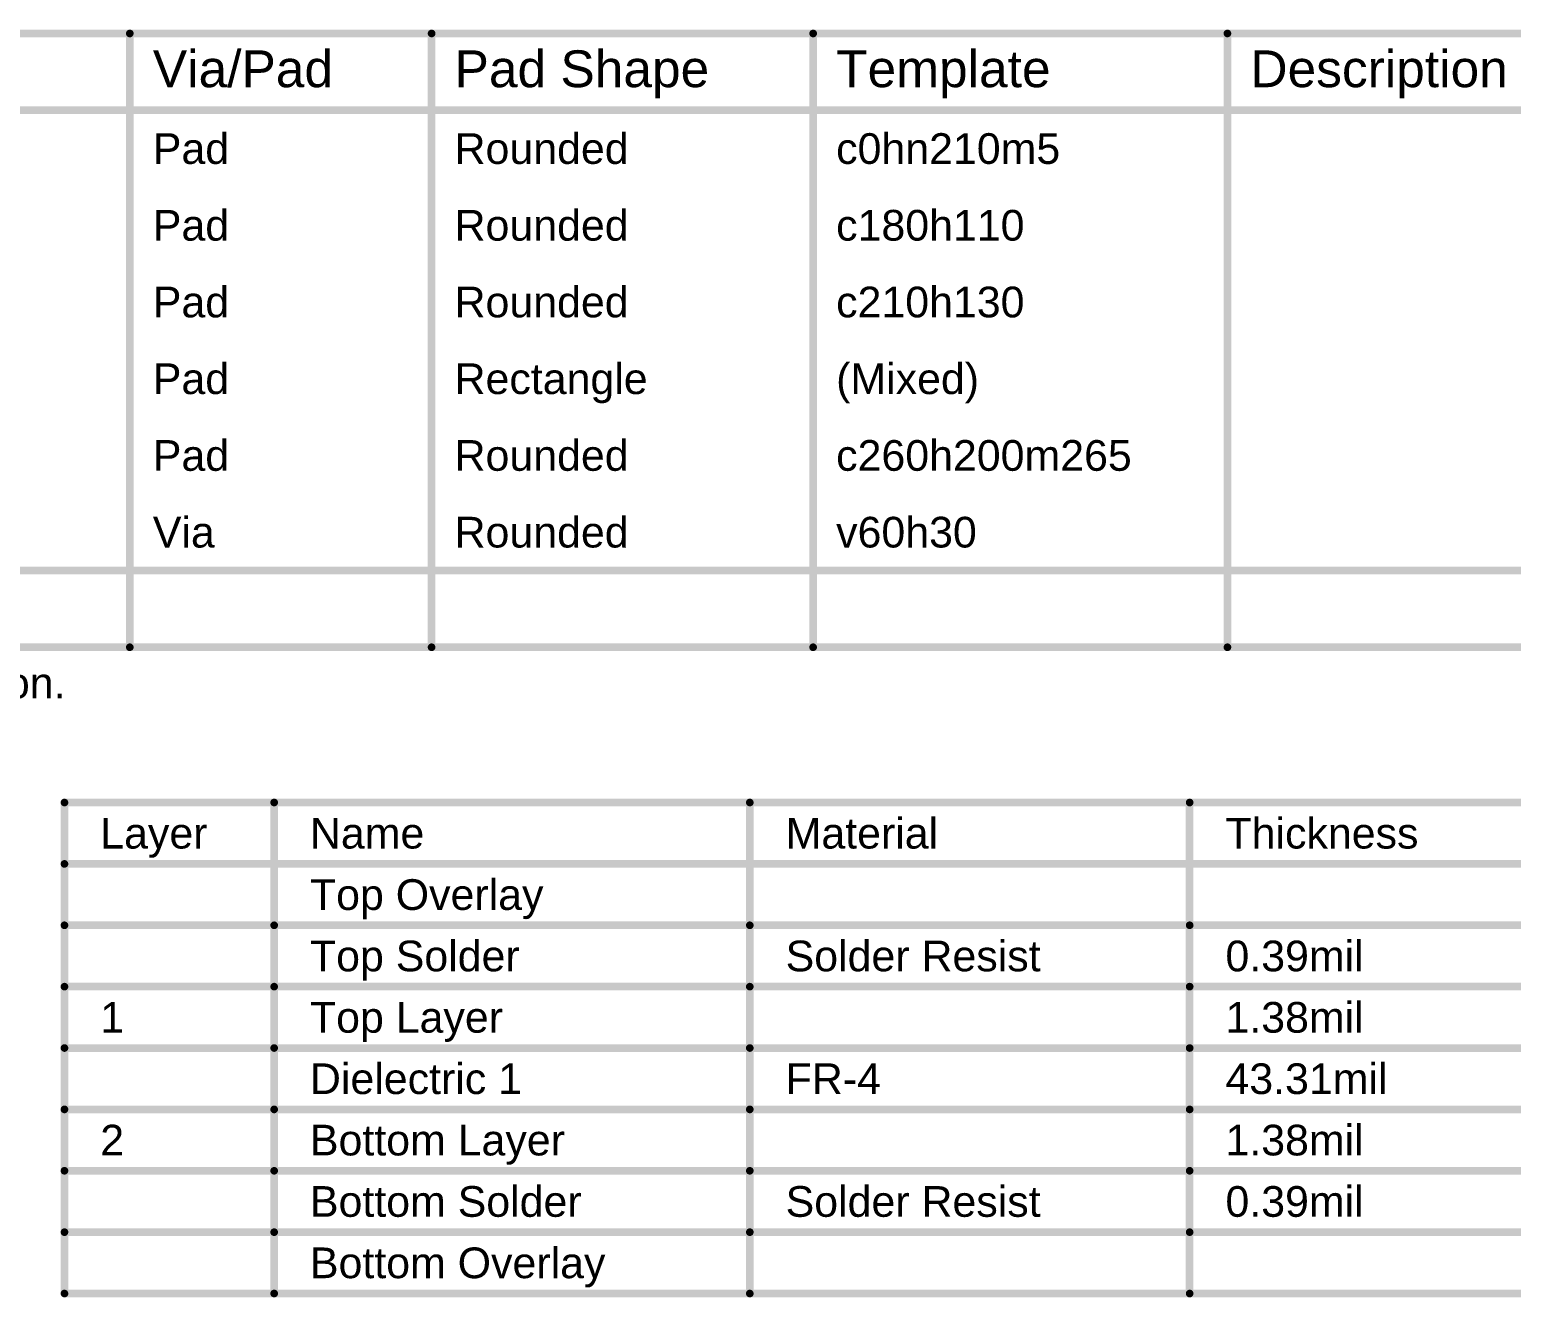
# Model space of a CAD drawing. Header units: inches. Extents: x -0.4 to 12.9, y -0.9 to 6.
# Drawn here: x 4.539 to 7.436, y 3.556 to 6.034 of the extents above; entities that cross this region are included whole.
import ezdxf

# ---------------------------------------------------------------- set-up
doc = ezdxf.new("R2010")
doc.units = ezdxf.units.IN
doc.header["$MEASUREMENT"] = 0
doc.layers.add('Drill Drawing', color=1, linetype='Continuous')
doc.layers.add('Fabrication', color=76, linetype='Continuous')
doc.styles.add('Arial', font='', dxfattribs={"height": 0.2})
doc.styles.get('Arial').set_extended_font_data('Arial')

msp = doc.modelspace()

# ---------------------------------------------------------------- linework, layer by layer
at = {"layer": 'Drill Drawing'}
for points in [[(-0.1943, 6.0269, 0.015, 0.015, 0), (12.894, 6.0269, 0.015, 0.015, 0)], [(4.7353, 4.8269, 0.015, 0.015, 0), (4.7353, 6.0269, 0.015, 0.015, 0)], [(5.3251, 4.8269, 0.015, 0.015, 0), (5.3251, 6.0269, 0.015, 0.015, 0)], [(6.0709, 4.8269, 0.015, 0.015, 0), (6.0709, 6.0269, 0.015, 0.015, 0)], [(6.8807, 4.8269, 0.015, 0.015, 0), (6.8807, 6.0269, 0.015, 0.015, 0)], [(-0.1943, 5.8769, 0.015, 0.015, 0), (12.894, 5.8769, 0.015, 0.015, 0)], [(-0.1943, 4.9769, 0.015, 0.015, 0), (12.894, 4.9769, 0.015, 0.015, 0)], [(-0.1943, 4.8269, 0.015, 0.015, 0), (12.894, 4.8269, 0.015, 0.015, 0)]]:
    msp.add_lwpolyline(points, format="xyseb", dxfattribs=at)
for points in [[(4.7315, 6.0269, 0.0075, 0.0075, 1), (4.739, 6.0269, 0.0075, 0.0075, 1)], [(5.3214, 6.0269, 0.0075, 0.0075, 1), (5.3289, 6.0269, 0.0075, 0.0075, 1)], [(6.0672, 6.0269, 0.0075, 0.0075, 1), (6.0747, 6.0269, 0.0075, 0.0075, 1)], [(6.877, 6.0269, 0.0075, 0.0075, 1), (6.8845, 6.0269, 0.0075, 0.0075, 1)], [(4.7315, 4.8269, 0.0075, 0.0075, 1), (4.739, 4.8269, 0.0075, 0.0075, 1)], [(5.3214, 4.8269, 0.0075, 0.0075, 1), (5.3289, 4.8269, 0.0075, 0.0075, 1)], [(6.0672, 4.8269, 0.0075, 0.0075, 1), (6.0747, 4.8269, 0.0075, 0.0075, 1)], [(6.877, 4.8269, 0.0075, 0.0075, 1), (6.8845, 4.8269, 0.0075, 0.0075, 1)]]:
    msp.add_lwpolyline(points, format="xyseb", close=True, dxfattribs=at)
at = {"layer": 'Fabrication'}
for points in [[(4.6075, 4.5233, 0.015, 0.015, 0), (9.1463, 4.5233, 0.015, 0.015, 0)], [(4.6075, 3.5633, 0.015, 0.015, 0), (4.6075, 4.5233, 0.015, 0.015, 0)], [(5.0174, 3.5633, 0.015, 0.015, 0), (5.0174, 4.5233, 0.015, 0.015, 0)], [(5.9472, 3.5633, 0.015, 0.015, 0), (5.9472, 4.5233, 0.015, 0.015, 0)], [(6.8069, 3.5633, 0.015, 0.015, 0), (6.8069, 4.5233, 0.015, 0.015, 0)], [(4.6075, 4.4033, 0.015, 0.015, 0), (9.1463, 4.4033, 0.015, 0.015, 0)], [(4.6075, 4.2833, 0.015, 0.015, 0), (5.0174, 4.2833, 0.015, 0.015, 0)], [(5.0174, 4.2833, 0.015, 0.015, 0), (5.9472, 4.2833, 0.015, 0.015, 0)], [(5.9472, 4.2833, 0.015, 0.015, 0), (6.8069, 4.2833, 0.015, 0.015, 0)], [(6.8069, 4.2833, 0.015, 0.015, 0), (7.4568, 4.2833, 0.015, 0.015, 0)], [(4.6075, 4.1633, 0.015, 0.015, 0), (5.0174, 4.1633, 0.015, 0.015, 0)], [(5.0174, 4.1633, 0.015, 0.015, 0), (5.9472, 4.1633, 0.015, 0.015, 0)], [(5.9472, 4.1633, 0.015, 0.015, 0), (6.8069, 4.1633, 0.015, 0.015, 0)], [(6.8069, 4.1633, 0.015, 0.015, 0), (7.4568, 4.1633, 0.015, 0.015, 0)], [(4.6075, 4.0433, 0.015, 0.015, 0), (5.0174, 4.0433, 0.015, 0.015, 0)], [(5.0174, 4.0433, 0.015, 0.015, 0), (5.9472, 4.0433, 0.015, 0.015, 0)], [(5.9472, 4.0433, 0.015, 0.015, 0), (6.8069, 4.0433, 0.015, 0.015, 0)], [(6.8069, 4.0433, 0.015, 0.015, 0), (7.4568, 4.0433, 0.015, 0.015, 0)], [(4.6075, 3.9233, 0.015, 0.015, 0), (5.0174, 3.9233, 0.015, 0.015, 0)], [(5.0174, 3.9233, 0.015, 0.015, 0), (5.9472, 3.9233, 0.015, 0.015, 0)], [(5.9472, 3.9233, 0.015, 0.015, 0), (6.8069, 3.9233, 0.015, 0.015, 0)], [(6.8069, 3.9233, 0.015, 0.015, 0), (7.4568, 3.9233, 0.015, 0.015, 0)], [(4.6075, 3.8033, 0.015, 0.015, 0), (5.0174, 3.8033, 0.015, 0.015, 0)], [(5.0174, 3.8033, 0.015, 0.015, 0), (5.9472, 3.8033, 0.015, 0.015, 0)], [(5.9472, 3.8033, 0.015, 0.015, 0), (6.8069, 3.8033, 0.015, 0.015, 0)], [(6.8069, 3.8033, 0.015, 0.015, 0), (7.4568, 3.8033, 0.015, 0.015, 0)], [(4.6075, 3.6833, 0.015, 0.015, 0), (5.0174, 3.6833, 0.015, 0.015, 0)], [(5.0174, 3.6833, 0.015, 0.015, 0), (5.9472, 3.6833, 0.015, 0.015, 0)], [(5.9472, 3.6833, 0.015, 0.015, 0), (6.8069, 3.6833, 0.015, 0.015, 0)], [(6.8069, 3.6833, 0.015, 0.015, 0), (7.4568, 3.6833, 0.015, 0.015, 0)], [(4.6075, 3.5633, 0.015, 0.015, 0), (5.0174, 3.5633, 0.015, 0.015, 0)], [(5.0174, 3.5633, 0.015, 0.015, 0), (5.9472, 3.5633, 0.015, 0.015, 0)], [(5.9472, 3.5633, 0.015, 0.015, 0), (6.8069, 3.5633, 0.015, 0.015, 0)], [(6.8069, 3.5633, 0.015, 0.015, 0), (7.4568, 3.5633, 0.015, 0.015, 0)]]:
    msp.add_lwpolyline(points, format="xyseb", dxfattribs=at)
for points in [[(4.6038, 4.5233, 0.0075, 0.0075, 1), (4.6113, 4.5233, 0.0075, 0.0075, 1)], [(4.6038, 4.5233, 0.0075, 0.0075, 1), (4.6113, 4.5233, 0.0075, 0.0075, 1)], [(5.0137, 4.5233, 0.0075, 0.0075, 1), (5.0212, 4.5233, 0.0075, 0.0075, 1)], [(5.9434, 4.5233, 0.0075, 0.0075, 1), (5.9509, 4.5233, 0.0075, 0.0075, 1)], [(6.8032, 4.5233, 0.0075, 0.0075, 1), (6.8107, 4.5233, 0.0075, 0.0075, 1)], [(4.6038, 4.4033, 0.0075, 0.0075, 1), (4.6113, 4.4033, 0.0075, 0.0075, 1)], [(4.6038, 4.2833, 0.0075, 0.0075, 1), (4.6113, 4.2833, 0.0075, 0.0075, 1)], [(5.0137, 4.2833, 0.0075, 0.0075, 1), (5.0212, 4.2833, 0.0075, 0.0075, 1)], [(5.0137, 4.2833, 0.0075, 0.0075, 1), (5.0212, 4.2833, 0.0075, 0.0075, 1)], [(5.9434, 4.2833, 0.0075, 0.0075, 1), (5.9509, 4.2833, 0.0075, 0.0075, 1)], [(5.9434, 4.2833, 0.0075, 0.0075, 1), (5.9509, 4.2833, 0.0075, 0.0075, 1)], [(6.8032, 4.2833, 0.0075, 0.0075, 1), (6.8107, 4.2833, 0.0075, 0.0075, 1)], [(6.8032, 4.2833, 0.0075, 0.0075, 1), (6.8107, 4.2833, 0.0075, 0.0075, 1)], [(4.6038, 4.1633, 0.0075, 0.0075, 1), (4.6113, 4.1633, 0.0075, 0.0075, 1)], [(5.0137, 4.1633, 0.0075, 0.0075, 1), (5.0212, 4.1633, 0.0075, 0.0075, 1)], [(5.0137, 4.1633, 0.0075, 0.0075, 1), (5.0212, 4.1633, 0.0075, 0.0075, 1)], [(5.9434, 4.1633, 0.0075, 0.0075, 1), (5.9509, 4.1633, 0.0075, 0.0075, 1)], [(5.9434, 4.1633, 0.0075, 0.0075, 1), (5.9509, 4.1633, 0.0075, 0.0075, 1)], [(6.8032, 4.1633, 0.0075, 0.0075, 1), (6.8107, 4.1633, 0.0075, 0.0075, 1)], [(6.8032, 4.1633, 0.0075, 0.0075, 1), (6.8107, 4.1633, 0.0075, 0.0075, 1)], [(4.6038, 4.0433, 0.0075, 0.0075, 1), (4.6113, 4.0433, 0.0075, 0.0075, 1)], [(5.0137, 4.0433, 0.0075, 0.0075, 1), (5.0212, 4.0433, 0.0075, 0.0075, 1)], [(5.0137, 4.0433, 0.0075, 0.0075, 1), (5.0212, 4.0433, 0.0075, 0.0075, 1)], [(5.9434, 4.0433, 0.0075, 0.0075, 1), (5.9509, 4.0433, 0.0075, 0.0075, 1)], [(5.9434, 4.0433, 0.0075, 0.0075, 1), (5.9509, 4.0433, 0.0075, 0.0075, 1)], [(6.8032, 4.0433, 0.0075, 0.0075, 1), (6.8107, 4.0433, 0.0075, 0.0075, 1)], [(6.8032, 4.0433, 0.0075, 0.0075, 1), (6.8107, 4.0433, 0.0075, 0.0075, 1)], [(4.6038, 3.9233, 0.0075, 0.0075, 1), (4.6113, 3.9233, 0.0075, 0.0075, 1)], [(5.0137, 3.9233, 0.0075, 0.0075, 1), (5.0212, 3.9233, 0.0075, 0.0075, 1)], [(5.0137, 3.9233, 0.0075, 0.0075, 1), (5.0212, 3.9233, 0.0075, 0.0075, 1)], [(5.9434, 3.9233, 0.0075, 0.0075, 1), (5.9509, 3.9233, 0.0075, 0.0075, 1)], [(5.9434, 3.9233, 0.0075, 0.0075, 1), (5.9509, 3.9233, 0.0075, 0.0075, 1)], [(6.8032, 3.9233, 0.0075, 0.0075, 1), (6.8107, 3.9233, 0.0075, 0.0075, 1)], [(6.8032, 3.9233, 0.0075, 0.0075, 1), (6.8107, 3.9233, 0.0075, 0.0075, 1)], [(4.6038, 3.8033, 0.0075, 0.0075, 1), (4.6113, 3.8033, 0.0075, 0.0075, 1)], [(5.0137, 3.8033, 0.0075, 0.0075, 1), (5.0212, 3.8033, 0.0075, 0.0075, 1)], [(5.0137, 3.8033, 0.0075, 0.0075, 1), (5.0212, 3.8033, 0.0075, 0.0075, 1)], [(5.9434, 3.8033, 0.0075, 0.0075, 1), (5.9509, 3.8033, 0.0075, 0.0075, 1)], [(5.9434, 3.8033, 0.0075, 0.0075, 1), (5.9509, 3.8033, 0.0075, 0.0075, 1)], [(6.8032, 3.8033, 0.0075, 0.0075, 1), (6.8107, 3.8033, 0.0075, 0.0075, 1)], [(6.8032, 3.8033, 0.0075, 0.0075, 1), (6.8107, 3.8033, 0.0075, 0.0075, 1)], [(4.6038, 3.6833, 0.0075, 0.0075, 1), (4.6113, 3.6833, 0.0075, 0.0075, 1)], [(5.0137, 3.6833, 0.0075, 0.0075, 1), (5.0212, 3.6833, 0.0075, 0.0075, 1)], [(5.0137, 3.6833, 0.0075, 0.0075, 1), (5.0212, 3.6833, 0.0075, 0.0075, 1)], [(5.9434, 3.6833, 0.0075, 0.0075, 1), (5.9509, 3.6833, 0.0075, 0.0075, 1)], [(5.9434, 3.6833, 0.0075, 0.0075, 1), (5.9509, 3.6833, 0.0075, 0.0075, 1)], [(6.8032, 3.6833, 0.0075, 0.0075, 1), (6.8107, 3.6833, 0.0075, 0.0075, 1)], [(6.8032, 3.6833, 0.0075, 0.0075, 1), (6.8107, 3.6833, 0.0075, 0.0075, 1)], [(4.6038, 3.5633, 0.0075, 0.0075, 1), (4.6113, 3.5633, 0.0075, 0.0075, 1)], [(4.6038, 3.5633, 0.0075, 0.0075, 1), (4.6113, 3.5633, 0.0075, 0.0075, 1)], [(5.0137, 3.5633, 0.0075, 0.0075, 1), (5.0212, 3.5633, 0.0075, 0.0075, 1)], [(5.0137, 3.5633, 0.0075, 0.0075, 1), (5.0212, 3.5633, 0.0075, 0.0075, 1)], [(5.0137, 3.5633, 0.0075, 0.0075, 1), (5.0212, 3.5633, 0.0075, 0.0075, 1)], [(5.9434, 3.5633, 0.0075, 0.0075, 1), (5.9509, 3.5633, 0.0075, 0.0075, 1)], [(5.9434, 3.5633, 0.0075, 0.0075, 1), (5.9509, 3.5633, 0.0075, 0.0075, 1)], [(5.9434, 3.5633, 0.0075, 0.0075, 1), (5.9509, 3.5633, 0.0075, 0.0075, 1)], [(6.8032, 3.5633, 0.0075, 0.0075, 1), (6.8107, 3.5633, 0.0075, 0.0075, 1)], [(6.8032, 3.5633, 0.0075, 0.0075, 1), (6.8107, 3.5633, 0.0075, 0.0075, 1)], [(6.8032, 3.5633, 0.0075, 0.0075, 1), (6.8107, 3.5633, 0.0075, 0.0075, 1)]]:
    msp.add_lwpolyline(points, format="xyseb", close=True, dxfattribs=at)

# ---------------------------------------------------------------- texts
at = {"layer": 'Drill Drawing', "style": 'Arial'}
for s, height, p in [('Via/Pad', 0.072, (4.7803, 5.9219)), ('Pad Shape', 0.072, (5.3701, 5.9219)), ('Template', 0.072, (6.1159, 5.9219)), ('Description', 0.072, (6.9257, 5.9219)), ('Pad', 0.06, (4.7803, 5.7719)), ('Rounded', 0.06, (5.3701, 5.7719)), ('c0hn210m5', 0.06, (6.1159, 5.7719)), ('Pad', 0.06, (4.7803, 5.6219)), ('Rounded', 0.06, (5.3701, 5.6219)), ('c180h110', 0.06, (6.1159, 5.6219)), ('Pad', 0.06, (4.7803, 5.4719)), ('Rounded', 0.06, (5.3701, 5.4719)), ('c210h130', 0.06, (6.1159, 5.4719)), ('Pad', 0.06, (4.7803, 5.3219)), ('Rectangle', 0.06, (5.3701, 5.3219)), ('(Mixed)', 0.06, (6.1159, 5.3219)), ('Pad', 0.06, (4.7803, 5.1719)), ('Rounded', 0.06, (5.3701, 5.1719)), ('c260h200m265', 0.06, (6.1159, 5.1719)), ('Via', 0.06, (4.7803, 5.0219)), ('Rounded', 0.06, (5.3701, 5.0219)), ('v60h30', 0.06, (6.1159, 5.0219)), ('= Calculated from tool start centre position to tool end centre position.', 0.06, (2.031, 4.727))]:
    msp.add_text(s, height=height, dxfattribs=at).set_placement(p)
at = {"layer": 'Fabrication', "style": 'Arial'}
for s, p in [('Layer', (4.6775, 4.4333)), ('Name', (5.0874, 4.4333)), ('Material', (6.0172, 4.4333)), ('Thickness', (6.8769, 4.4333)), ('Top Overlay', (5.0874, 4.3133)), ('Top Solder', (5.0874, 4.1933)), ('Solder Resist', (6.0172, 4.1933)), ('0.39mil', (6.8769, 4.1933)), ('1', (4.6775, 4.0733)), ('Top Layer', (5.0874, 4.0733)), ('1.38mil', (6.8769, 4.0733)), ('Dielectric 1', (5.0874, 3.9533)), ('FR-4', (6.0172, 3.9533)), ('43.31mil', (6.8769, 3.9533)), ('2', (4.6775, 3.8333)), ('Bottom Layer', (5.0874, 3.8333)), ('1.38mil', (6.8769, 3.8333)), ('Bottom Solder', (5.0874, 3.7133)), ('Solder Resist', (6.0172, 3.7133)), ('0.39mil', (6.8769, 3.7133)), ('Bottom Overlay', (5.0874, 3.5933))]:
    msp.add_text(s, height=0.06, dxfattribs=at).set_placement(p)

doc.saveas('drawing.dxf')
